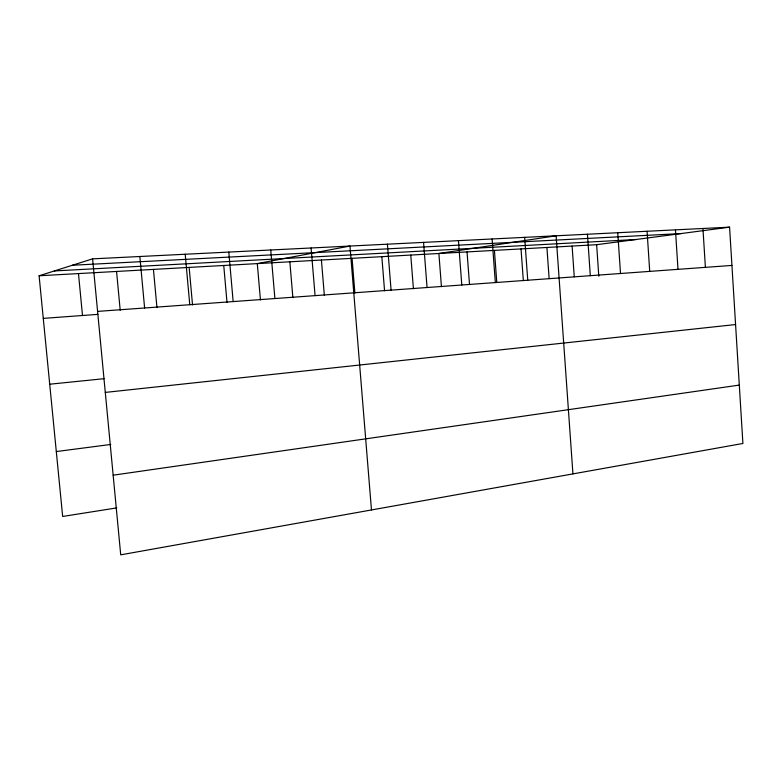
<?xml version="1.0" encoding="UTF-8"?>
<svg xmlns="http://www.w3.org/2000/svg" width="782" height="782" viewBox="0 0 782 782"><rect width="100%" height="100%" fill="white"/><g stroke="black" fill="none" stroke-linecap="round" stroke-linejoin="round"><path stroke-width="1.17" d="M116.782 507.899L62.658 516.462L39.1 275.772L92.599 258.852L729.577 227.161L742.9 443.472L120.721 554.839L92.599 258.852M113.155 475.192L739.303 385.086M39.1 275.772L596.637 244.698L729.577 227.161M56.304 451.556L110.761 444.459M105.287 392.417L735.579 324.55M49.716 384.216L104.016 378.693M43.274 318.391L97.906 314.364M97.594 311.392L731.932 265.43M54.378 270.943L636.059 239.497M72.394 265.245L681.014 233.574M78.474 273.573L82.491 315.498M116.567 271.452L120.203 310.278M139.851 256.496L144.611 307.981M153.438 269.399L156.947 307.609M189.146 267.405L192.528 304.951M185.207 254.238L189.762 304.716M228.803 252.078L233.153 301.569M223.75 265.479L227.005 302.448M270.738 249.986L274.893 298.538M260.435 299.946L257.298 263.612L349.965 246.047L371.47 509.952M289.839 261.794L292.869 297.59M321.412 260.035L324.335 295.225M311.089 247.982L315.078 295.635M352.066 258.334L354.891 293.006M387.422 244.18L391.078 290.122M381.841 256.672L384.558 290.777M423.561 242.391L427.06 287.522M410.765 255.059L413.404 288.685M467.04 251.921L469.503 284.531M458.428 240.651L461.791 285M441.429 286.652L438.888 253.495L556.11 235.793L572.932 473.892M494.42 250.396L496.795 282.556M492.103 238.979L495.338 282.566M524.644 237.357L527.742 280.22M521.027 248.911L523.324 280.543M546.921 247.474L549.14 278.675M587.448 234.238L590.312 275.684M572.111 246.066L574.262 276.857M617.751 232.723L620.507 273.505M596.637 244.698L598.797 276.212M647.076 231.267L649.715 271.383M675.452 229.859L677.994 269.331M702.94 228.491L705.393 267.346"/></g></svg>
